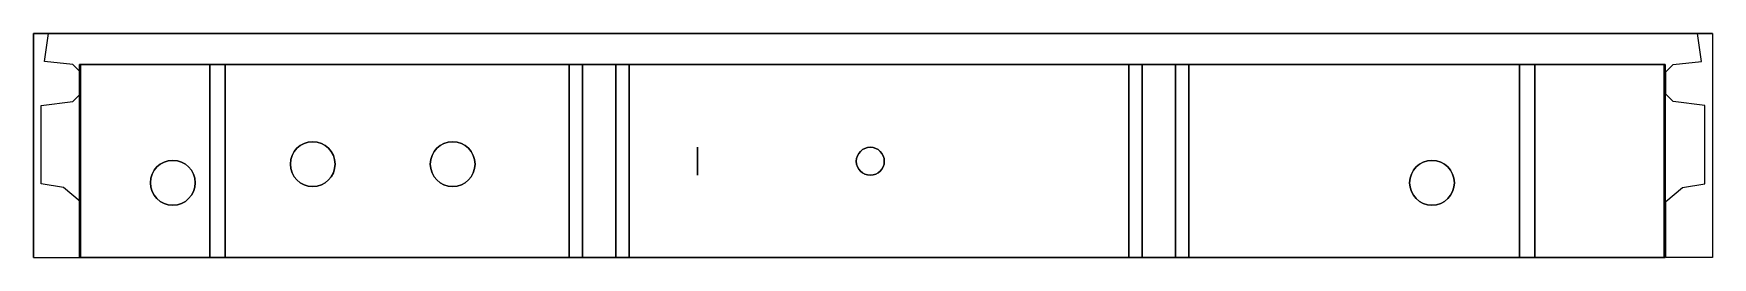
# Model space of a CAD drawing. Header units: millimetres. Extents: x 0 to 0.9, y -0.12 to 0.
import ezdxf

# ---------------------------------------------------------------- set-up
doc = ezdxf.new("R2010")
doc.units = ezdxf.units.MM
doc.layers.get('0').update_dxf_attribs({"true_color": 0xc2ced6})

msp = doc.modelspace()

# ---------------------------------------------------------------- linework, layer by layer
at = {"color": 2}
for points in [[(0, -0.12), (0.025, -0.12), (0.025, -0.09), (0.01601, -0.0825), (0.00414, -0.0805), (0.00412, -0.0385), (0.021, -0.0365), (0.025, -0.0325), (0.025, -0.0205), (0.021, -0.0165), (0.00592, -0.01505), (0.00804, 0), (0, 0)], [(0.9, -0.12), (0.875, -0.12), (0.875, -0.09), (0.88399, -0.0825), (0.89586, -0.0805), (0.89588, -0.0385), (0.879, -0.0365), (0.875, -0.0325), (0.875, -0.0205), (0.879, -0.0165), (0.89408, -0.01505), (0.89196, 0), (0.9, 0)]]:
    msp.add_lwpolyline(points, close=True, dxfattribs=at)
at = {"color": 2, "extrusion": (1, 6.96447e-32, 1.83697e-16)}
msp.add_lwpolyline([(-0.12, 0), (-0.12, 0.025), (-0.09, 0.025), (-0.0825, 0.01601), (-0.0805, 0.00414), (-0.0385, 0.00412), (-0.0365, 0.021), (-0.0325, 0.025), (-0.0205, 0.025), (-0.0165, 0.021), (-0.01505, 0.00592), (0, 0.00804), (0, 0)], close=True, dxfattribs=at)
at = {"color": 2, "extrusion": (1, 9.21411e-32, -1.83697e-16)}
msp.add_lwpolyline([(-0.12, 2.7), (-0.12, 2.675), (-0.09, 2.675), (-0.0825, 2.68399), (-0.0805, 2.69586), (-0.0385, 2.69588), (-0.0365, 2.679), (-0.0325, 2.675), (-0.0205, 2.675), (-0.0165, 2.679), (-0.01505, 2.69408), (0, 2.69196), (0, 2.7)], close=True, dxfattribs=at)
at = {"color": 2, "extrusion": (1, 9.21411e-32, 1.83697e-16)}
msp.add_lwpolyline([(-0.12, 0), (-0.12, 0.025), (-0.09, 0.025), (-0.0825, 0.01601), (-0.0805, 0.00414), (-0.0385, 0.00412), (-0.0365, 0.021), (-0.0325, 0.025), (-0.0205, 0.025), (-0.0165, 0.021), (-0.01505, 0.00592), (0, 0.00804), (0, 0)], close=True, dxfattribs=at)
at = {"color": 2}
for centre, radius in [((0.14965, -0.07, 2.41224), 0.012), ((0.14965, -0.07, 0.31276), 0.012), ((0.14965, -0.07, 2.11224), 0.012), ((0.14965, -0.07, 1.81224), 0.012), ((0.14965, -0.07, 0.61276), 0.012), ((0.14965, -0.07, 0.91276), 0.012), ((0.22465, -0.07, 2.41224), 0.012), ((0.22465, -0.07, 0.31276), 0.012), ((0.22465, -0.07, 2.11224), 0.012), ((0.22465, -0.07, 1.81224), 0.012), ((0.22465, -0.07, 0.61276), 0.012), ((0.22465, -0.07, 0.91276), 0.012), ((0.44856, -0.06845, 2.28671), 0.0075), ((0.07465, -0.08, 2.41224), 0.012), ((0.07465, -0.08, 0.31276), 0.012), ((0.07465, -0.08, 2.11224), 0.012), ((0.07465, -0.08, 1.81224), 0.012), ((0.07465, -0.08, 1.51224), 0.012), ((0.07465, -0.08, 0.61276), 0.012), ((0.07465, -0.08, 0.91276), 0.012), ((0.07465, -0.08, 1.21276), 0.012), ((0.07465, -0.08, 0.61276), 0.012), ((0.74965, -0.08, 2.41224), 0.012), ((0.74965, -0.08, 0.31276), 0.012), ((0.74965, -0.08, 2.11224), 0.012), ((0.74965, -0.08, 1.81224), 0.012), ((0.74965, -0.08, 0.61276), 0.012), ((0.74965, -0.08, 0.91276), 0.012)]:
    msp.add_circle(centre, radius, dxfattribs=at)
at = {"color": 2, "extrusion": (2.24964e-32, 1.22465e-16, -1)}
for centre in [(-0.14965, -0.07, -2.38724), (-0.14965, -0.07, -0.28776), (-0.14965, -0.07, -2.08724), (-0.14965, -0.07, -1.78724), (-0.22465, -0.07, -2.38724), (-0.22465, -0.07, -0.28776), (-0.22465, -0.07, -2.08724), (-0.22465, -0.07, -1.78724), (-0.07465, -0.08, -2.38724), (-0.07465, -0.08, -0.28776), (-0.07465, -0.08, -2.08724), (-0.07465, -0.08, -1.78724), (-0.07465, -0.08, -1.48724), (-0.07465, -0.08, -0.58776), (-0.74965, -0.08, -2.38724), (-0.74965, -0.08, -0.28776), (-0.74965, -0.08, -2.08724), (-0.74965, -0.08, -1.78724)]:
    msp.add_circle(centre, 0.012, dxfattribs=at)
at = {"color": 2, "extrusion": (0, 0, -1)}
for centre, radius in [((-0.14965, -0.07, -0.58776), 0.012), ((-0.14965, -0.07, -0.88776), 0.012), ((-0.22465, -0.07, -0.58776), 0.012), ((-0.22465, -0.07, -0.88776), 0.012), ((-0.44856, -0.06845, -0.41329), 0.0075), ((-0.07465, -0.08, -0.58776), 0.012), ((-0.07465, -0.08, -0.88776), 0.012), ((-0.07465, -0.08, -1.18776), 0.012), ((-0.74965, -0.08, -0.58776), 0.012), ((-0.74965, -0.08, -0.88776), 0.012)]:
    msp.add_circle(centre, radius, dxfattribs=at)
at = {"color": 2, "extrusion": (1, 0, 0)}
for centre in [(-0.07, 2.53718, 0.28715), (-0.07, 2.53718, 0.31215), (-0.08, 2.46218, 0.28715), (-0.08, 2.46218, 0.31215)]:
    msp.add_circle(centre, 0.012, dxfattribs=at)
at = {"color": 2, "extrusion": (1, 0, 2.24964e-32)}
for centre in [(-0.07, 0.16282, 0.28715), (-0.07, 0.16282, 0.31215), (-0.08, 0.23782, 0.28715), (-0.08, 0.23782, 0.31215)]:
    msp.add_circle(centre, 0.012, dxfattribs=at)
at = {"color": 2, "extrusion": (1, -1.22465e-16, -1.83697e-16)}
msp.add_circle((-0.06845, 2.2941, 0.35599), 0.0075, dxfattribs=at)
at = {"color": 2, "extrusion": (1, -1.22465e-16, 1.83697e-16)}
msp.add_circle((-0.06845, 0.4059, 0.35599), 0.0075, dxfattribs=at)
at = {"color": 2, "extrusion": (-1, 3.67394e-16, 0)}
for centre in [(0.07, 2.53718, -0.58715), (0.07, 2.53718, -0.61215), (0.08, 2.46218, -0.58715), (0.08, 2.46218, -0.61215)]:
    msp.add_circle(centre, 0.012, dxfattribs=at)
at = {"color": 2, "extrusion": (-1, 3.67394e-16, 2.24964e-32)}
for centre in [(0.07, 0.16282, -0.58715), (0.07, 0.16282, -0.61215), (0.08, 0.23782, -0.58715), (0.08, 0.23782, -0.61215)]:
    msp.add_circle(centre, 0.012, dxfattribs=at)
at = {"color": 0}
msp.add_3dface([(0, 0), (0.9, 0), (0.9, 0, 2.7), (0, 0, 2.7)], dxfattribs=at)
at = {"color": 2}
for points in [[(0.02465, -0.0165, 2.41224), (0.02465, -0.12, 2.41224), (0.87465, -0.12, 2.41224), (0.87465, -0.0165, 2.41224)], [(0.02465, -0.0165, 2.38724), (0.02465, -0.12, 2.38724), (0.87465, -0.12, 2.38724), (0.87465, -0.0165, 2.38724)], [(0.02465, -0.0165, 2.41224), (0.02465, -0.0165, 2.38724), (0.02465, -0.12, 2.38724), (0.02465, -0.12, 2.41224)], [(0.87465, -0.0165, 2.38724), (0.87465, -0.12, 2.38724), (0.02465, -0.12, 2.38724), (0.02465, -0.0165, 2.38724)], [(0.87465, -0.0165, 0.28776), (0.87465, -0.12, 0.28776), (0.02465, -0.12, 0.28776), (0.02465, -0.0165, 0.28776)], [(0.87465, -0.0165, 0.31276), (0.87465, -0.12, 0.31276), (0.02465, -0.12, 0.31276), (0.02465, -0.0165, 0.31276)], [(0.02465, -0.12, 0.28776), (0.02465, -0.12, 0.31276), (0.02465, -0.0165, 0.31276), (0.02465, -0.0165, 0.28776)], [(0.02465, -0.0165, 0.31276), (0.02465, -0.12, 0.31276), (0.87465, -0.12, 0.31276), (0.87465, -0.0165, 0.31276)], [(0.02465, -0.0165, 2.11224), (0.02465, -0.12, 2.11224), (0.87465, -0.12, 2.11224), (0.87465, -0.0165, 2.11224)], [(0.02465, -0.0165, 2.08724), (0.02465, -0.12, 2.08724), (0.87465, -0.12, 2.08724), (0.87465, -0.0165, 2.08724)], [(0.02465, -0.0165, 2.11224), (0.02465, -0.0165, 2.08724), (0.02465, -0.12, 2.08724), (0.02465, -0.12, 2.11224)], [(0.87465, -0.0165, 2.08724), (0.87465, -0.12, 2.08724), (0.02465, -0.12, 2.08724), (0.02465, -0.0165, 2.08724)], [(0.02465, -0.0165, 1.81224), (0.02465, -0.12, 1.81224), (0.87465, -0.12, 1.81224), (0.87465, -0.0165, 1.81224)], [(0.02465, -0.0165, 1.78724), (0.02465, -0.12, 1.78724), (0.87465, -0.12, 1.78724), (0.87465, -0.0165, 1.78724)], [(0.02465, -0.0165, 1.81224), (0.02465, -0.0165, 1.78724), (0.02465, -0.12, 1.78724), (0.02465, -0.12, 1.81224)], [(0.87465, -0.0165, 1.78724), (0.87465, -0.12, 1.78724), (0.02465, -0.12, 1.78724), (0.02465, -0.0165, 1.78724)], [(0.02465, -0.0165, 1.51224), (0.02465, -0.12, 1.51224), (0.87465, -0.12, 1.51224), (0.87465, -0.0165, 1.51224)], [(0.02465, -0.0165, 1.48724), (0.02465, -0.12, 1.48724), (0.87465, -0.12, 1.48724), (0.87465, -0.0165, 1.48724)], [(0.02465, -0.0165, 1.51224), (0.02465, -0.0165, 1.48724), (0.02465, -0.12, 1.48724), (0.02465, -0.12, 1.51224)], [(0.87465, -0.0165, 1.48724), (0.87465, -0.12, 1.48724), (0.02465, -0.12, 1.48724), (0.02465, -0.0165, 1.48724)], [(0.87465, -0.0165, 0.58776), (0.87465, -0.12, 0.58776), (0.02465, -0.12, 0.58776), (0.02465, -0.0165, 0.58776)], [(0.87465, -0.0165, 0.61276), (0.87465, -0.12, 0.61276), (0.02465, -0.12, 0.61276), (0.02465, -0.0165, 0.61276)], [(0.02465, -0.12, 0.58776), (0.02465, -0.12, 0.61276), (0.02465, -0.0165, 0.61276), (0.02465, -0.0165, 0.58776)], [(0.02465, -0.0165, 0.61276), (0.02465, -0.12, 0.61276), (0.87465, -0.12, 0.61276), (0.87465, -0.0165, 0.61276)], [(0.87465, -0.0165, 0.88776), (0.87465, -0.12, 0.88776), (0.02465, -0.12, 0.88776), (0.02465, -0.0165, 0.88776)], [(0.87465, -0.0165, 0.91276), (0.87465, -0.12, 0.91276), (0.02465, -0.12, 0.91276), (0.02465, -0.0165, 0.91276)], [(0.02465, -0.12, 0.88776), (0.02465, -0.12, 0.91276), (0.02465, -0.0165, 0.91276), (0.02465, -0.0165, 0.88776)], [(0.02465, -0.0165, 0.91276), (0.02465, -0.12, 0.91276), (0.87465, -0.12, 0.91276), (0.87465, -0.0165, 0.91276)], [(0.87465, -0.0165, 1.18776), (0.87465, -0.12, 1.18776), (0.02465, -0.12, 1.18776), (0.02465, -0.0165, 1.18776)], [(0.87465, -0.0165, 1.21276), (0.87465, -0.12, 1.21276), (0.02465, -0.12, 1.21276), (0.02465, -0.0165, 1.21276)], [(0.02465, -0.12, 1.18776), (0.02465, -0.12, 1.21276), (0.02465, -0.0165, 1.21276), (0.02465, -0.0165, 1.18776)], [(0.02465, -0.0165, 1.21276), (0.02465, -0.12, 1.21276), (0.87465, -0.12, 1.21276), (0.87465, -0.0165, 1.21276)], [(0.02465, -0.12, 0.58776), (0.02465, -0.12, 0.61276), (0.02465, -0.0165, 0.61276), (0.02465, -0.0165, 0.58776)], [(0.28715, -0.0165, 2.6748), (0.28715, -0.12, 2.67468), (0.28715, -0.12, 2.41218), (0.28715, -0.0165, 2.4123)], [(0.28715, -0.0165, 0.2877), (0.28715, -0.12, 0.28782), (0.28715, -0.12, 0.02532), (0.28715, -0.0165, 0.0252)], [(0.31215, -0.0165, 2.67468), (0.31215, -0.12, 2.67468), (0.31215, -0.12, 2.4123), (0.31215, -0.0165, 2.41218)], [(0.31215, -0.0165, 0.28782), (0.31215, -0.12, 0.2877), (0.31215, -0.12, 0.02532), (0.31215, -0.0165, 0.02532)], [(0.58715, -0.0165, 2.41218), (0.58715, -0.12, 2.4123), (0.58715, -0.12, 2.67468), (0.58715, -0.0165, 2.67468)], [(0.58715, -0.0165, 0.02532), (0.58715, -0.12, 0.02532), (0.58715, -0.12, 0.2877), (0.58715, -0.0165, 0.28782)], [(0.61215, -0.0165, 2.4123), (0.61215, -0.12, 2.41218), (0.61215, -0.12, 2.67468), (0.61215, -0.0165, 2.6748)], [(0.61215, -0.0165, 0.0252), (0.61215, -0.12, 0.02532), (0.61215, -0.12, 0.28782), (0.61215, -0.0165, 0.2877)], [(0.87465, -0.0165, 2.41224), (0.87465, -0.12, 2.41224), (0.87465, -0.12, 2.38724), (0.87465, -0.0165, 2.38724)], [(0.87465, -0.0165, 0.31276), (0.87465, -0.12, 0.31276), (0.87465, -0.12, 0.28776), (0.87465, -0.0165, 0.28776)], [(0.87465, -0.0165, 2.11224), (0.87465, -0.12, 2.11224), (0.87465, -0.12, 2.08724), (0.87465, -0.0165, 2.08724)], [(0.87465, -0.0165, 1.81224), (0.87465, -0.12, 1.81224), (0.87465, -0.12, 1.78724), (0.87465, -0.0165, 1.78724)], [(0.87465, -0.0165, 0.61276), (0.87465, -0.12, 0.61276), (0.87465, -0.12, 0.58776), (0.87465, -0.0165, 0.58776)], [(0.87465, -0.0165, 0.91276), (0.87465, -0.12, 0.91276), (0.87465, -0.12, 0.88776), (0.87465, -0.0165, 0.88776)], [(0.87465, -0.0165, 0.61276), (0.87465, -0.12, 0.61276), (0.87465, -0.12, 0.58776), (0.87465, -0.0165, 0.58776)]]:
    msp.add_3dface(points, dxfattribs=at)
for points in [[(0.02511, -0.12, 2.19536), (0.02511, -0.0165, 2.19536), (0.10267, -0.0165, 2.11223), (0.10267, -0.12, 2.11223)], [(0.02511, -0.12, 2.18656), (0.09446, -0.12, 2.11223), (0.09446, -0.0165, 2.11223), (0.02511, -0.0165, 2.18656)], [(0.02511, -0.0165, 2.19536), (0.10267, -0.0165, 2.11223), (0.09446, -0.0165, 2.11223), (0.02511, -0.0165, 2.18656)], [(0.02511, -0.0165, 2.19536), (0.02511, -0.12, 2.19536), (0.02511, -0.12, 2.18656), (0.02511, -0.0165, 2.18656)], [(0.09446, -0.0165, 2.11223), (0.09446, -0.12, 2.11223), (0.02511, -0.12, 2.18656), (0.02511, -0.0165, 2.18656)], [(0.10267, -0.12, 0.58777), (0.10267, -0.0165, 0.58777), (0.02511, -0.0165, 0.50464), (0.02511, -0.12, 0.50464)], [(0.02511, -0.0165, 0.51344), (0.09446, -0.0165, 0.58777), (0.09446, -0.12, 0.58777), (0.02511, -0.12, 0.51344)], [(0.02511, -0.0165, 0.51344), (0.09446, -0.0165, 0.58777), (0.10267, -0.0165, 0.58777), (0.02511, -0.0165, 0.50464)], [(0.02511, -0.0165, 0.51344), (0.02511, -0.12, 0.51344), (0.02511, -0.12, 0.50464), (0.02511, -0.0165, 0.50464)], [(0.02511, -0.0165, 0.51344), (0.02511, -0.12, 0.51344), (0.09446, -0.12, 0.58777), (0.09446, -0.0165, 0.58777)], [(0.29429, -0.0165, 2.67468), (0.31929, -0.0165, 2.67468), (0.31929, -0.12, 2.6748), (0.29429, -0.12, 2.67468)], [(0.29429, -0.12, 0.02532), (0.31929, -0.12, 0.0252), (0.31929, -0.0165, 0.02532), (0.29429, -0.0165, 0.02532)], [(0.61929, -0.12, 2.67468), (0.59429, -0.12, 2.6748), (0.59429, -0.0165, 2.67468), (0.61929, -0.0165, 2.67468)], [(0.61929, -0.0165, 0.02532), (0.59429, -0.0165, 0.02532), (0.59429, -0.12, 0.0252), (0.61929, -0.12, 0.02532)], [(0.79663, -0.12, 2.11223), (0.79663, -0.0165, 2.11223), (0.87419, -0.0165, 2.19536), (0.87419, -0.12, 2.19536)], [(0.87419, -0.0165, 2.18656), (0.80484, -0.0165, 2.11223), (0.79663, -0.0165, 2.11223), (0.87419, -0.0165, 2.19536)], [(0.87419, -0.12, 0.50464), (0.87419, -0.0165, 0.50464), (0.79663, -0.0165, 0.58777), (0.79663, -0.12, 0.58777)], [(0.87419, -0.0165, 0.50464), (0.79663, -0.0165, 0.58777), (0.80484, -0.0165, 0.58777), (0.87419, -0.0165, 0.51344)], [(0.87419, -0.0165, 2.18656), (0.80484, -0.0165, 2.11223), (0.80484, -0.12, 2.11223), (0.87419, -0.12, 2.18656)], [(0.87419, -0.0165, 2.18656), (0.87419, -0.12, 2.18656), (0.80484, -0.12, 2.11223), (0.80484, -0.0165, 2.11223)], [(0.87419, -0.12, 0.51344), (0.80484, -0.12, 0.58777), (0.80484, -0.0165, 0.58777), (0.87419, -0.0165, 0.51344)], [(0.80484, -0.0165, 0.58777), (0.80484, -0.12, 0.58777), (0.87419, -0.12, 0.51344), (0.87419, -0.0165, 0.51344)], [(0.87419, -0.0165, 2.18656), (0.87419, -0.12, 2.18656), (0.87419, -0.12, 2.19536), (0.87419, -0.0165, 2.19536)], [(0.87419, -0.0165, 0.50464), (0.87419, -0.12, 0.50464), (0.87419, -0.12, 0.51344), (0.87419, -0.0165, 0.51344)], [(0.02511, -0.12, 2.19536), (0.10267, -0.12, 2.11223), (0.09446, -0.12, 2.11223), (0.02511, -0.12, 2.18656)], [(0.02511, -0.12, 0.51344), (0.09446, -0.12, 0.58777), (0.10267, -0.12, 0.58777), (0.02511, -0.12, 0.50464)], [(0.87419, -0.12, 2.18656), (0.80484, -0.12, 2.11223), (0.79663, -0.12, 2.11223), (0.87419, -0.12, 2.19536)], [(0.87419, -0.12, 0.50464), (0.79663, -0.12, 0.58777), (0.80484, -0.12, 0.58777), (0.87419, -0.12, 0.51344)]]:
    msp.add_3dface(points)

doc.saveas('drawing.dxf')
